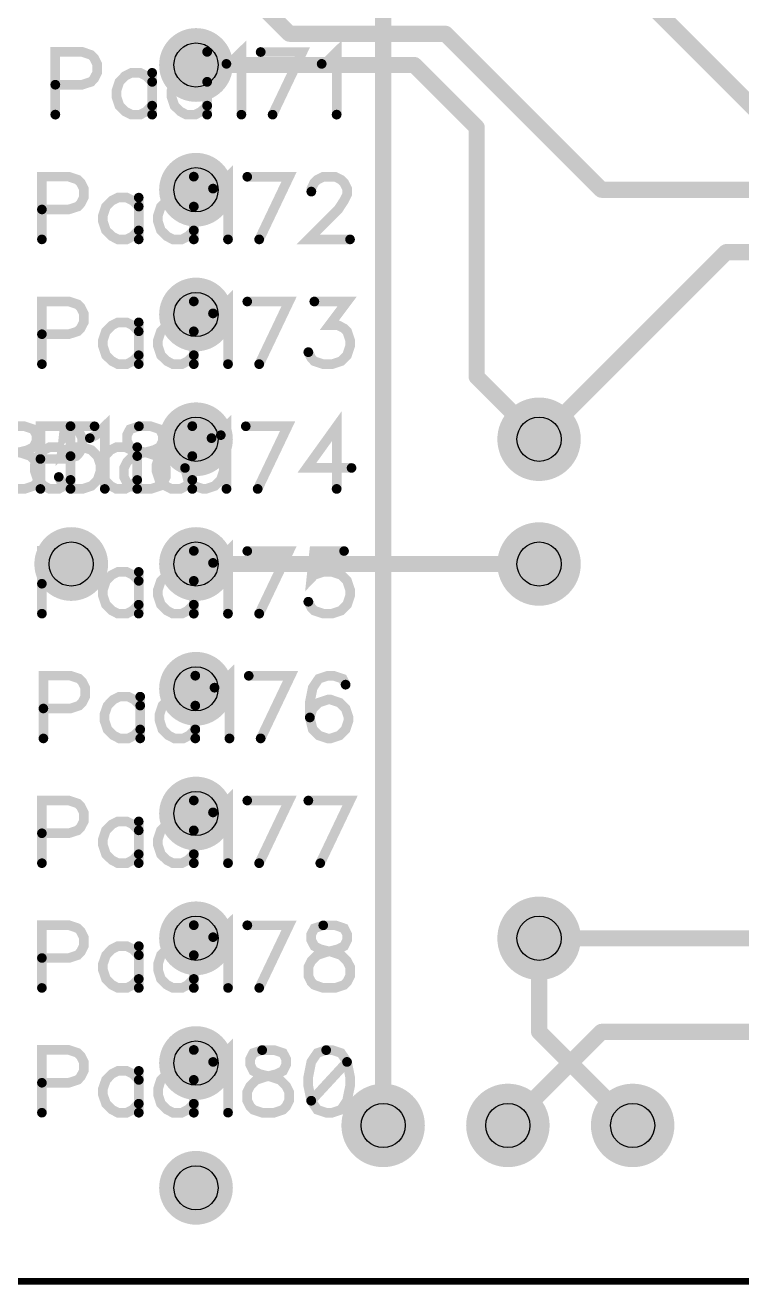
# Model space of a CAD drawing. Extents: x -0.03 to 2.52, y 0 to 2.59.
# Drawn here: x 0.863 to 1.438, y -0.003 to 1.007 of the extents above; entities that cross this region are included whole.
import ezdxf

# ---------------------------------------------------------------- set-up
doc = ezdxf.new("R2010")
doc.units = 0
for name, color, linetype in [('Board_Outline', 13, 'CONTINUOUS'), ('Bottom', 6, 'CONTINUOUS'), ('Bottom_Mask', 10, 'CONTINUOUS'), ('Drill_Bottom', 8, 'CONTINUOUS'), ('Drill_Top', 7, 'CONTINUOUS'), ('Top', 5, 'CONTINUOUS'), ('Top_Mask', 3, 'CONTINUOUS'), ('Top_Silk', 2, 'CONTINUOUS')]:
    doc.layers.add(name, color=color, linetype=linetype)

msp = doc.modelspace()

# ---------------------------------------------------------------- linework, layer by layer
at = {"layer": 'Board_Outline', "linetype": 'CONTINUOUS', "const_width": 0.0055}
msp.add_lwpolyline([(0, 2.55), (2.5, 2.55), (2.5, 0), (0, 0), (0, 2.55)], dxfattribs=at)
at = {"layer": 'Bottom', "linetype": 'CONTINUOUS', "const_width": 0.013}
for points in [[(1.15, 1.25), (1.15, 0.125)], [(1.35, 1.0375), (2.2625, 0.125)], [(1.425, 0.825), (1.275, 0.675)], [(1.475, 0.825), (1.425, 0.825)], [(1.275, 0.275), (1.275, 0.2)], [(1.275, 0.2), (1.35, 0.125)]]:
    msp.add_lwpolyline(points, dxfattribs=at)
at = {"layer": 'Bottom', "linetype": 'CONTINUOUS'}
for points, const_width in [([(1.0148, 0.975, 1), (0.9852, 0.975, 1), (1.0148, 0.975, 1)], 0.0295), ([(1.0148, 0.875, 1), (0.9852, 0.875, 1), (1.0148, 0.875, 1)], 0.0295), ([(1.4218, 0.825, 1), (1.4282, 0.825, 1), (1.4218, 0.825, 1)], 0.0065), ([(1.4218, 0.825, 1), (1.4282, 0.825, 1), (1.4218, 0.825, 1)], 0.0065), ([(1.0148, 0.775, 1), (0.9852, 0.775, 1), (1.0148, 0.775, 1)], 0.0295), ([(1.0148, 0.675, 1), (0.9852, 0.675, 1), (1.0148, 0.675, 1)], 0.0295), ([(1.2898, 0.675, 1), (1.2602, 0.675, 1), (1.2898, 0.675, 1)], 0.0295), ([(1.2718, 0.675, 1), (1.2782, 0.675, 1), (1.2718, 0.675, 1)], 0.0065), ([(0.9148, 0.575, 1), (0.8852, 0.575, 1), (0.9148, 0.575, 1)], 0.0295), ([(1.0148, 0.575, 1), (0.9852, 0.575, 1), (1.0148, 0.575, 1)], 0.0295), ([(1.2898, 0.575, 1), (1.2602, 0.575, 1), (1.2898, 0.575, 1)], 0.0295), ([(1.0148, 0.475, 1), (0.9852, 0.475, 1), (1.0148, 0.475, 1)], 0.0295), ([(1.0148, 0.375, 1), (0.9852, 0.375, 1), (1.0148, 0.375, 1)], 0.0295), ([(1.0148, 0.275, 1), (0.9852, 0.275, 1), (1.0148, 0.275, 1)], 0.0295), ([(1.2898, 0.275, 1), (1.2602, 0.275, 1), (1.2898, 0.275, 1)], 0.0295), ([(1.2718, 0.275, 1), (1.2782, 0.275, 1), (1.2718, 0.275, 1)], 0.0065), ([(1.0148, 0.175, 1), (0.9852, 0.175, 1), (1.0148, 0.175, 1)], 0.0295), ([(1.2718, 0.2, 1), (1.2782, 0.2, 1), (1.2718, 0.2, 1)], 0.0065), ([(1.2718, 0.2, 1), (1.2782, 0.2, 1), (1.2718, 0.2, 1)], 0.0065), ([(1.1648, 0.125, 1), (1.1352, 0.125, 1), (1.1648, 0.125, 1)], 0.0295), ([(1.2648, 0.125, 1), (1.2352, 0.125, 1), (1.2648, 0.125, 1)], 0.0295), ([(1.3648, 0.125, 1), (1.3352, 0.125, 1), (1.3648, 0.125, 1)], 0.0295), ([(1.1468, 0.125, 1), (1.1532, 0.125, 1), (1.1468, 0.125, 1)], 0.0065), ([(1.3468, 0.125, 1), (1.3532, 0.125, 1), (1.3468, 0.125, 1)], 0.0065), ([(1.0148, 0.075, 1), (0.9852, 0.075, 1), (1.0148, 0.075, 1)], 0.0295)]:
    msp.add_lwpolyline(points, format="xyb", dxfattribs=dict(at, const_width=const_width))
at = {"layer": 'Bottom_Mask', "linetype": 'CONTINUOUS'}
for points, const_width in [([(1.0148, 0.975, 1), (0.9852, 0.975, 1), (1.0148, 0.975, 1)], 0.0295), ([(0.9852, 0.975, 1), (1.0148, 0.975, 1), (0.9852, 0.975, 1)], 0.0295), ([(1.0148, 0.875, 1), (0.9852, 0.875, 1), (1.0148, 0.875, 1)], 0.0295), ([(0.9852, 0.875, 1), (1.0148, 0.875, 1), (0.9852, 0.875, 1)], 0.0295), ([(1.0148, 0.775, 1), (0.9852, 0.775, 1), (1.0148, 0.775, 1)], 0.0295), ([(0.9852, 0.775, 1), (1.0148, 0.775, 1), (0.9852, 0.775, 1)], 0.0295), ([(1.2917, 0.675, 1), (1.2583, 0.675, 1), (1.2917, 0.675, 1)], 0.0335), ([(1.2583, 0.675, 1), (1.2917, 0.675, 1), (1.2583, 0.675, 1)], 0.0335), ([(1.0148, 0.675, 1), (0.9852, 0.675, 1), (1.0148, 0.675, 1)], 0.0295), ([(0.9852, 0.675, 1), (1.0148, 0.675, 1), (0.9852, 0.675, 1)], 0.0295), ([(1.2917, 0.575, 1), (1.2583, 0.575, 1), (1.2917, 0.575, 1)], 0.0335), ([(1.2583, 0.575, 1), (1.2917, 0.575, 1), (1.2583, 0.575, 1)], 0.0335), ([(0.9148, 0.575, 1), (0.8852, 0.575, 1), (0.9148, 0.575, 1)], 0.0295), ([(0.8852, 0.575, 1), (0.9148, 0.575, 1), (0.8852, 0.575, 1)], 0.0295), ([(1.0148, 0.575, 1), (0.9852, 0.575, 1), (1.0148, 0.575, 1)], 0.0295), ([(0.9852, 0.575, 1), (1.0148, 0.575, 1), (0.9852, 0.575, 1)], 0.0295), ([(1.0148, 0.475, 1), (0.9852, 0.475, 1), (1.0148, 0.475, 1)], 0.0295), ([(0.9852, 0.475, 1), (1.0148, 0.475, 1), (0.9852, 0.475, 1)], 0.0295), ([(1.0148, 0.375, 1), (0.9852, 0.375, 1), (1.0148, 0.375, 1)], 0.0295), ([(0.9852, 0.375, 1), (1.0148, 0.375, 1), (0.9852, 0.375, 1)], 0.0295), ([(1.0148, 0.275, 1), (0.9852, 0.275, 1), (1.0148, 0.275, 1)], 0.0295), ([(0.9852, 0.275, 1), (1.0148, 0.275, 1), (0.9852, 0.275, 1)], 0.0295), ([(1.2917, 0.275, 1), (1.2583, 0.275, 1), (1.2917, 0.275, 1)], 0.0335), ([(1.2583, 0.275, 1), (1.2917, 0.275, 1), (1.2583, 0.275, 1)], 0.0335), ([(1.0148, 0.175, 1), (0.9852, 0.175, 1), (1.0148, 0.175, 1)], 0.0295), ([(0.9852, 0.175, 1), (1.0148, 0.175, 1), (0.9852, 0.175, 1)], 0.0295), ([(1.1667, 0.125, 1), (1.1333, 0.125, 1), (1.1667, 0.125, 1)], 0.0335), ([(1.1333, 0.125, 1), (1.1667, 0.125, 1), (1.1333, 0.125, 1)], 0.0335), ([(1.2667, 0.125, 1), (1.2333, 0.125, 1), (1.2667, 0.125, 1)], 0.0335), ([(1.2333, 0.125, 1), (1.2667, 0.125, 1), (1.2333, 0.125, 1)], 0.0335), ([(1.3667, 0.125, 1), (1.3333, 0.125, 1), (1.3667, 0.125, 1)], 0.0335), ([(1.3333, 0.125, 1), (1.3667, 0.125, 1), (1.3333, 0.125, 1)], 0.0335), ([(1.0148, 0.075, 1), (0.9852, 0.075, 1), (1.0148, 0.075, 1)], 0.0295), ([(0.9852, 0.075, 1), (1.0148, 0.075, 1), (0.9852, 0.075, 1)], 0.0295)]:
    msp.add_lwpolyline(points, format="xyb", dxfattribs=dict(at, const_width=const_width))
at = {"layer": 'Drill_Bottom'}
for centre in [(1, 0.975), (1, 0.875), (1, 0.775), (1, 0.675), (1.275, 0.675), (0.9, 0.575), (1, 0.575), (1.275, 0.575), (1, 0.475), (1, 0.375), (1, 0.275), (1.275, 0.275), (1, 0.175), (1.15, 0.125), (1.25, 0.125), (1.35, 0.125), (1, 0.075)]:
    msp.add_circle(centre, 0.0177, dxfattribs=at)
at = {"layer": 'Drill_Top'}
for centre in [(1, 0.975), (1, 0.875), (1, 0.775), (1, 0.675), (1.275, 0.675), (0.9, 0.575), (1, 0.575), (1.275, 0.575), (1, 0.475), (1, 0.375), (1, 0.275), (1.275, 0.275), (1, 0.175), (1.15, 0.125), (1.25, 0.125), (1.35, 0.125), (1, 0.075)]:
    msp.add_circle(centre, 0.0177, dxfattribs=at)
at = {"layer": 'Top', "linetype": 'CONTINUOUS', "const_width": 0.013}
for points in [[(1.075, 1), (1.05, 1.025)], [(1.2, 1), (1.075, 1)], [(1.325, 0.875), (1.2, 1)], [(1, 0.975), (1.175, 0.975)], [(1.175, 0.975), (1.225, 0.925)], [(1.225, 0.925), (1.225, 0.725)], [(1.45, 0.875), (1.325, 0.875)], [(1.225, 0.725), (1.275, 0.675)], [(1, 0.575), (1.275, 0.575)], [(2.075, 0.275), (1.275, 0.275)], [(1.325, 0.2), (1.25, 0.125)], [(2.125, 0.2), (1.325, 0.2)]]:
    msp.add_lwpolyline(points, dxfattribs=at)
at = {"layer": 'Top', "linetype": 'CONTINUOUS'}
for points, const_width in [([(1.0148, 0.975, 1), (0.9852, 0.975, 1), (1.0148, 0.975, 1)], 0.0295), ([(1.0718, 1, 1), (1.0782, 1, 1), (1.0718, 1, 1)], 0.0065), ([(1.0718, 1, 1), (1.0782, 1, 1), (1.0718, 1, 1)], 0.0065), ([(1.1968, 1, 1), (1.2032, 1, 1), (1.1968, 1, 1)], 0.0065), ([(1.1968, 1, 1), (1.2032, 1, 1), (1.1968, 1, 1)], 0.0065), ([(0.9968, 0.975, 1), (1.0032, 0.975, 1), (0.9968, 0.975, 1)], 0.0065), ([(1.1718, 0.975, 1), (1.1782, 0.975, 1), (1.1718, 0.975, 1)], 0.0065), ([(1.1718, 0.975, 1), (1.1782, 0.975, 1), (1.1718, 0.975, 1)], 0.0065), ([(1.2218, 0.925, 1), (1.2282, 0.925, 1), (1.2218, 0.925, 1)], 0.0065), ([(1.2218, 0.925, 1), (1.2282, 0.925, 1), (1.2218, 0.925, 1)], 0.0065), ([(1.0148, 0.875, 1), (0.9852, 0.875, 1), (1.0148, 0.875, 1)], 0.0295), ([(1.3218, 0.875, 1), (1.3282, 0.875, 1), (1.3218, 0.875, 1)], 0.0065), ([(1.3218, 0.875, 1), (1.3282, 0.875, 1), (1.3218, 0.875, 1)], 0.0065), ([(1.0148, 0.775, 1), (0.9852, 0.775, 1), (1.0148, 0.775, 1)], 0.0295), ([(1.2218, 0.725, 1), (1.2282, 0.725, 1), (1.2218, 0.725, 1)], 0.0065), ([(1.2218, 0.725, 1), (1.2282, 0.725, 1), (1.2218, 0.725, 1)], 0.0065), ([(1.0148, 0.675, 1), (0.9852, 0.675, 1), (1.0148, 0.675, 1)], 0.0295), ([(1.2898, 0.675, 1), (1.2602, 0.675, 1), (1.2898, 0.675, 1)], 0.0295), ([(1.2718, 0.675, 1), (1.2782, 0.675, 1), (1.2718, 0.675, 1)], 0.0065), ([(0.9148, 0.575, 1), (0.8852, 0.575, 1), (0.9148, 0.575, 1)], 0.0295), ([(1.0148, 0.575, 1), (0.9852, 0.575, 1), (1.0148, 0.575, 1)], 0.0295), ([(1.2898, 0.575, 1), (1.2602, 0.575, 1), (1.2898, 0.575, 1)], 0.0295), ([(0.9968, 0.575, 1), (1.0032, 0.575, 1), (0.9968, 0.575, 1)], 0.0065), ([(1.2718, 0.575, 1), (1.2782, 0.575, 1), (1.2718, 0.575, 1)], 0.0065), ([(1.0148, 0.475, 1), (0.9852, 0.475, 1), (1.0148, 0.475, 1)], 0.0295), ([(1.0148, 0.375, 1), (0.9852, 0.375, 1), (1.0148, 0.375, 1)], 0.0295), ([(1.0148, 0.275, 1), (0.9852, 0.275, 1), (1.0148, 0.275, 1)], 0.0295), ([(1.2898, 0.275, 1), (1.2602, 0.275, 1), (1.2898, 0.275, 1)], 0.0295), ([(1.2718, 0.275, 1), (1.2782, 0.275, 1), (1.2718, 0.275, 1)], 0.0065), ([(1.0148, 0.175, 1), (0.9852, 0.175, 1), (1.0148, 0.175, 1)], 0.0295), ([(1.3218, 0.2, 1), (1.3282, 0.2, 1), (1.3218, 0.2, 1)], 0.0065), ([(1.3218, 0.2, 1), (1.3282, 0.2, 1), (1.3218, 0.2, 1)], 0.0065), ([(1.1648, 0.125, 1), (1.1352, 0.125, 1), (1.1648, 0.125, 1)], 0.0295), ([(1.2648, 0.125, 1), (1.2352, 0.125, 1), (1.2648, 0.125, 1)], 0.0295), ([(1.3648, 0.125, 1), (1.3352, 0.125, 1), (1.3648, 0.125, 1)], 0.0295), ([(1.2468, 0.125, 1), (1.2532, 0.125, 1), (1.2468, 0.125, 1)], 0.0065), ([(1.0148, 0.075, 1), (0.9852, 0.075, 1), (1.0148, 0.075, 1)], 0.0295)]:
    msp.add_lwpolyline(points, format="xyb", dxfattribs=dict(at, const_width=const_width))
at = {"layer": 'Top_Mask', "linetype": 'CONTINUOUS'}
for points, const_width in [([(1.0148, 0.975, 1), (0.9852, 0.975, 1), (1.0148, 0.975, 1)], 0.0295), ([(0.9852, 0.975, 1), (1.0148, 0.975, 1), (0.9852, 0.975, 1)], 0.0295), ([(1.0148, 0.875, 1), (0.9852, 0.875, 1), (1.0148, 0.875, 1)], 0.0295), ([(0.9852, 0.875, 1), (1.0148, 0.875, 1), (0.9852, 0.875, 1)], 0.0295), ([(1.0148, 0.775, 1), (0.9852, 0.775, 1), (1.0148, 0.775, 1)], 0.0295), ([(0.9852, 0.775, 1), (1.0148, 0.775, 1), (0.9852, 0.775, 1)], 0.0295), ([(1.2917, 0.675, 1), (1.2583, 0.675, 1), (1.2917, 0.675, 1)], 0.0335), ([(1.2583, 0.675, 1), (1.2917, 0.675, 1), (1.2583, 0.675, 1)], 0.0335), ([(1.0148, 0.675, 1), (0.9852, 0.675, 1), (1.0148, 0.675, 1)], 0.0295), ([(0.9852, 0.675, 1), (1.0148, 0.675, 1), (0.9852, 0.675, 1)], 0.0295), ([(1.2917, 0.575, 1), (1.2583, 0.575, 1), (1.2917, 0.575, 1)], 0.0335), ([(1.2583, 0.575, 1), (1.2917, 0.575, 1), (1.2583, 0.575, 1)], 0.0335), ([(0.9148, 0.575, 1), (0.8852, 0.575, 1), (0.9148, 0.575, 1)], 0.0295), ([(0.8852, 0.575, 1), (0.9148, 0.575, 1), (0.8852, 0.575, 1)], 0.0295), ([(1.0148, 0.575, 1), (0.9852, 0.575, 1), (1.0148, 0.575, 1)], 0.0295), ([(0.9852, 0.575, 1), (1.0148, 0.575, 1), (0.9852, 0.575, 1)], 0.0295), ([(1.0148, 0.475, 1), (0.9852, 0.475, 1), (1.0148, 0.475, 1)], 0.0295), ([(0.9852, 0.475, 1), (1.0148, 0.475, 1), (0.9852, 0.475, 1)], 0.0295), ([(1.0148, 0.375, 1), (0.9852, 0.375, 1), (1.0148, 0.375, 1)], 0.0295), ([(0.9852, 0.375, 1), (1.0148, 0.375, 1), (0.9852, 0.375, 1)], 0.0295), ([(1.0148, 0.275, 1), (0.9852, 0.275, 1), (1.0148, 0.275, 1)], 0.0295), ([(0.9852, 0.275, 1), (1.0148, 0.275, 1), (0.9852, 0.275, 1)], 0.0295), ([(1.2917, 0.275, 1), (1.2583, 0.275, 1), (1.2917, 0.275, 1)], 0.0335), ([(1.2583, 0.275, 1), (1.2917, 0.275, 1), (1.2583, 0.275, 1)], 0.0335), ([(1.0148, 0.175, 1), (0.9852, 0.175, 1), (1.0148, 0.175, 1)], 0.0295), ([(0.9852, 0.175, 1), (1.0148, 0.175, 1), (0.9852, 0.175, 1)], 0.0295), ([(1.1667, 0.125, 1), (1.1333, 0.125, 1), (1.1667, 0.125, 1)], 0.0335), ([(1.1333, 0.125, 1), (1.1667, 0.125, 1), (1.1333, 0.125, 1)], 0.0335), ([(1.2667, 0.125, 1), (1.2333, 0.125, 1), (1.2667, 0.125, 1)], 0.0335), ([(1.2333, 0.125, 1), (1.2667, 0.125, 1), (1.2333, 0.125, 1)], 0.0335), ([(1.3667, 0.125, 1), (1.3333, 0.125, 1), (1.3667, 0.125, 1)], 0.0335), ([(1.3333, 0.125, 1), (1.3667, 0.125, 1), (1.3333, 0.125, 1)], 0.0335), ([(1.0148, 0.075, 1), (0.9852, 0.075, 1), (1.0148, 0.075, 1)], 0.0295), ([(0.9852, 0.075, 1), (1.0148, 0.075, 1), (0.9852, 0.075, 1)], 0.0295)]:
    msp.add_lwpolyline(points, format="xyb", dxfattribs=dict(at, const_width=const_width))
at = {"layer": 'Top_Silk', "linetype": 'CONTINUOUS', "const_width": 0.0077}
for points in [[(1.0244, 0.9759), (1.0292, 0.9783), (1.0364, 0.9854), (1.0364, 0.9352)], [(1.1008, 0.9759), (1.1056, 0.9783), (1.1128, 0.9854), (1.1128, 0.9352)], [(0.8872, 0.9592), (0.9088, 0.9592), (0.9159, 0.9615), (0.9183, 0.964), (0.9207, 0.9687), (0.9207, 0.9759), (0.9183, 0.9807), (0.9159, 0.9831), (0.9088, 0.9855), (0.8872, 0.9855), (0.8872, 0.9352)], [(1.009, 0.9855), (1.009, 0.9352)], [(1.0614, 0.9352), (1.0853, 0.9854), (1.0518, 0.9854)], [(0.9648, 0.9615), (0.9601, 0.9663), (0.9553, 0.9687), (0.9482, 0.9687), (0.9433, 0.9663), (0.9386, 0.9615), (0.9362, 0.9544), (0.9362, 0.9496), (0.9386, 0.9424), (0.9433, 0.9377), (0.9482, 0.9352), (0.9553, 0.9352), (0.9601, 0.9377), (0.9648, 0.9424)], [(0.9648, 0.9687), (0.9648, 0.9352)], [(1.009, 0.9615), (1.0042, 0.9663), (0.9994, 0.9687), (0.9922, 0.9687), (0.9875, 0.9663), (0.9827, 0.9615), (0.9803, 0.9544), (0.9803, 0.9496), (0.9827, 0.9424), (0.9875, 0.9377), (0.9922, 0.9352), (0.9994, 0.9352), (1.0042, 0.9377), (1.009, 0.9424)], [(0.8765, 0.8592), (0.898, 0.8592), (0.9052, 0.8615), (0.9076, 0.864), (0.91, 0.8687), (0.91, 0.8759), (0.9076, 0.8807), (0.9052, 0.8831), (0.898, 0.8855), (0.8765, 0.8855), (0.8765, 0.8352)], [(0.9982, 0.8855), (0.9982, 0.8352)], [(1.0137, 0.8759), (1.0185, 0.8783), (1.0257, 0.8854), (1.0257, 0.8352)], [(1.0507, 0.8352), (1.0746, 0.8854), (1.0411, 0.8854)], [(1.0925, 0.8735), (1.0925, 0.8759), (1.0948, 0.8807), (1.0972, 0.883), (1.102, 0.8854), (1.1116, 0.8854), (1.1163, 0.883), (1.1187, 0.8807), (1.1211, 0.8759), (1.1211, 0.8711), (1.1187, 0.8663), (1.114, 0.8592), (1.09, 0.8352), (1.1235, 0.8352)], [(0.9541, 0.8615), (0.9493, 0.8663), (0.9445, 0.8687), (0.9374, 0.8687), (0.9326, 0.8663), (0.9278, 0.8615), (0.9254, 0.8544), (0.9254, 0.8496), (0.9278, 0.8424), (0.9326, 0.8377), (0.9374, 0.8352), (0.9445, 0.8352), (0.9493, 0.8377), (0.9541, 0.8424)], [(0.9541, 0.8687), (0.9541, 0.8352)], [(0.9982, 0.8615), (0.9935, 0.8663), (0.9887, 0.8687), (0.9815, 0.8687), (0.9767, 0.8663), (0.9719, 0.8615), (0.9695, 0.8544), (0.9695, 0.8496), (0.9719, 0.8424), (0.9767, 0.8377), (0.9815, 0.8352), (0.9887, 0.8352), (0.9935, 0.8377), (0.9982, 0.8424)], [(0.8765, 0.7592), (0.898, 0.7592), (0.9052, 0.7615), (0.9076, 0.764), (0.91, 0.7687), (0.91, 0.7759), (0.9076, 0.7807), (0.9052, 0.7831), (0.898, 0.7855), (0.8765, 0.7855), (0.8765, 0.7352)], [(0.9982, 0.7855), (0.9982, 0.7352)], [(1.0137, 0.7759), (1.0185, 0.7783), (1.0257, 0.7854), (1.0257, 0.7352)], [(1.0507, 0.7352), (1.0746, 0.7854), (1.0411, 0.7854)], [(1.0948, 0.7854), (1.1211, 0.7854), (1.1068, 0.7663), (1.114, 0.7663), (1.1187, 0.7639), (1.1211, 0.7615), (1.1235, 0.7544), (1.1235, 0.7496), (1.1211, 0.7424), (1.1163, 0.7376), (1.1091, 0.7352), (1.102, 0.7352), (1.0948, 0.7376), (1.0925, 0.74), (1.09, 0.7448)], [(0.9541, 0.7615), (0.9493, 0.7663), (0.9445, 0.7687), (0.9374, 0.7687), (0.9326, 0.7663), (0.9278, 0.7615), (0.9254, 0.7544), (0.9254, 0.7496), (0.9278, 0.7424), (0.9326, 0.7377), (0.9374, 0.7352), (0.9445, 0.7352), (0.9493, 0.7377), (0.9541, 0.7424)], [(0.9541, 0.7687), (0.9541, 0.7352)], [(0.9982, 0.7615), (0.9935, 0.7663), (0.9887, 0.7687), (0.9815, 0.7687), (0.9767, 0.7663), (0.9719, 0.7615), (0.9695, 0.7544), (0.9695, 0.7496), (0.9719, 0.7424), (0.9767, 0.7377), (0.9815, 0.7352), (0.9887, 0.7352), (0.9935, 0.7377), (0.9982, 0.7424)], [(1.1128, 0.6352), (1.1128, 0.6854), (1.0888, 0.652), (1.1247, 0.652)], [(0.8554, 0.6639), (0.865, 0.6663), (0.8698, 0.6687), (0.8722, 0.6735), (0.8722, 0.6783), (0.8698, 0.683), (0.8626, 0.6854), (0.8531, 0.6854)], [(0.8753, 0.6592), (0.8968, 0.6592), (0.904, 0.6615), (0.9064, 0.664), (0.9088, 0.6687), (0.9088, 0.6759), (0.9064, 0.6807), (0.904, 0.6831), (0.8968, 0.6855), (0.8753, 0.6855), (0.8753, 0.6352)], [(0.9187, 0.6854), (0.8948, 0.6854), (0.8924, 0.6639), (0.8948, 0.6663), (0.902, 0.6687), (0.9091, 0.6687), (0.9163, 0.6663), (0.9211, 0.6615), (0.9235, 0.6544), (0.9235, 0.6496), (0.9211, 0.6424), (0.9163, 0.6376), (0.9091, 0.6352), (0.902, 0.6352), (0.8948, 0.6376), (0.8924, 0.64), (0.89, 0.6448)], [(0.8995, 0.6855), (0.8995, 0.6352)], [(0.9149, 0.6759), (0.9197, 0.6783), (0.9269, 0.6854), (0.9269, 0.6352)], [(0.9543, 0.6854), (0.9471, 0.683), (0.9447, 0.6783), (0.9447, 0.6735), (0.9471, 0.6687), (0.9519, 0.6663), (0.9615, 0.6639), (0.9686, 0.6615), (0.9734, 0.6567), (0.9758, 0.652), (0.9758, 0.6448), (0.9734, 0.64), (0.971, 0.6376), (0.9638, 0.6352), (0.9543, 0.6352), (0.9471, 0.6376), (0.9447, 0.64), (0.9423, 0.6448), (0.9423, 0.652), (0.9447, 0.6567), (0.9495, 0.6615), (0.9567, 0.6639), (0.9662, 0.6663), (0.971, 0.6687), (0.9734, 0.6735), (0.9734, 0.6783), (0.971, 0.683), (0.9638, 0.6854), (0.9543, 0.6854)], [(1.0199, 0.6783), (1.0175, 0.683), (1.0103, 0.6854), (1.0056, 0.6854), (0.9984, 0.683), (0.9936, 0.6759), (0.9912, 0.6639), (0.9912, 0.652), (0.9936, 0.6424), (0.9984, 0.6376), (1.0056, 0.6352), (1.008, 0.6352), (1.0151, 0.6376), (1.0199, 0.6424), (1.0223, 0.6496), (1.0223, 0.652), (1.0199, 0.6592), (1.0151, 0.6639), (1.008, 0.6663), (1.0056, 0.6663), (0.9984, 0.6639), (0.9936, 0.6592), (0.9912, 0.652)], [(0.997, 0.6855), (0.997, 0.6352)], [(1.0125, 0.6759), (1.0173, 0.6783), (1.0245, 0.6854), (1.0245, 0.6352)], [(1.0495, 0.6352), (1.0734, 0.6854), (1.0399, 0.6854)], [(0.8507, 0.6663), (0.8602, 0.6639), (0.8674, 0.6615), (0.8722, 0.6567), (0.8746, 0.652), (0.8746, 0.6448), (0.8722, 0.64), (0.8698, 0.6376), (0.8626, 0.6352), (0.8531, 0.6352)], [(0.8995, 0.6615), (0.8947, 0.6663), (0.8899, 0.6687), (0.8827, 0.6687), (0.878, 0.6663), (0.8732, 0.6615), (0.8708, 0.6544), (0.8708, 0.6496), (0.8732, 0.6424), (0.878, 0.6377), (0.8827, 0.6352), (0.8899, 0.6352), (0.8947, 0.6377), (0.8995, 0.6424)], [(0.9529, 0.6615), (0.9482, 0.6663), (0.9433, 0.6687), (0.9362, 0.6687), (0.9314, 0.6663), (0.9267, 0.6615), (0.9242, 0.6544), (0.9242, 0.6496), (0.9267, 0.6424), (0.9314, 0.6377), (0.9362, 0.6352), (0.9433, 0.6352), (0.9482, 0.6377), (0.9529, 0.6424)], [(0.9529, 0.6687), (0.9529, 0.6352)], [(0.997, 0.6615), (0.9923, 0.6663), (0.9875, 0.6687), (0.9803, 0.6687), (0.9755, 0.6663), (0.9707, 0.6615), (0.9683, 0.6544), (0.9683, 0.6496), (0.9707, 0.6424), (0.9755, 0.6377), (0.9803, 0.6352), (0.9875, 0.6352), (0.9923, 0.6377), (0.997, 0.6424)], [(0.8765, 0.5592), (0.898, 0.5592), (0.9052, 0.5615), (0.9076, 0.564), (0.91, 0.5687), (0.91, 0.5759), (0.9076, 0.5807), (0.9052, 0.5831), (0.898, 0.5855), (0.8765, 0.5855), (0.8765, 0.5352)], [(0.9982, 0.5855), (0.9982, 0.5352)], [(1.0137, 0.5759), (1.0185, 0.5783), (1.0257, 0.5854), (1.0257, 0.5352)], [(1.0507, 0.5352), (1.0746, 0.5854), (1.0411, 0.5854)], [(1.1187, 0.5854), (1.0948, 0.5854), (1.0925, 0.5639), (1.0948, 0.5663), (1.102, 0.5687), (1.1091, 0.5687), (1.1163, 0.5663), (1.1211, 0.5615), (1.1235, 0.5544), (1.1235, 0.5496), (1.1211, 0.5424), (1.1163, 0.5376), (1.1091, 0.5352), (1.102, 0.5352), (1.0948, 0.5376), (1.0925, 0.54), (1.09, 0.5448)], [(0.9541, 0.5615), (0.9493, 0.5663), (0.9445, 0.5687), (0.9374, 0.5687), (0.9326, 0.5663), (0.9278, 0.5615), (0.9254, 0.5544), (0.9254, 0.5496), (0.9278, 0.5424), (0.9326, 0.5377), (0.9374, 0.5352), (0.9445, 0.5352), (0.9493, 0.5377), (0.9541, 0.5424)], [(0.9541, 0.5687), (0.9541, 0.5352)], [(0.9982, 0.5615), (0.9935, 0.5663), (0.9887, 0.5687), (0.9815, 0.5687), (0.9767, 0.5663), (0.9719, 0.5615), (0.9695, 0.5544), (0.9695, 0.5496), (0.9719, 0.5424), (0.9767, 0.5377), (0.9815, 0.5352), (0.9887, 0.5352), (0.9935, 0.5377), (0.9982, 0.5424)], [(0.8777, 0.4592), (0.8993, 0.4592), (0.9064, 0.4615), (0.9088, 0.464), (0.9112, 0.4687), (0.9112, 0.4759), (0.9088, 0.4807), (0.9064, 0.4831), (0.8993, 0.4855), (0.8777, 0.4855), (0.8777, 0.4352)], [(0.9994, 0.4855), (0.9994, 0.4352)], [(1.0149, 0.4759), (1.0197, 0.4783), (1.0269, 0.4854), (1.0269, 0.4352)], [(1.0519, 0.4352), (1.0758, 0.4854), (1.0423, 0.4854)], [(1.1199, 0.4783), (1.1176, 0.483), (1.1104, 0.4854), (1.1056, 0.4854), (1.0984, 0.483), (1.0936, 0.4759), (1.0912, 0.4639), (1.0912, 0.452), (1.0936, 0.4424), (1.0984, 0.4376), (1.1056, 0.4352), (1.108, 0.4352), (1.1151, 0.4376), (1.1199, 0.4424), (1.1223, 0.4496), (1.1223, 0.452), (1.1199, 0.4592), (1.1151, 0.4639), (1.108, 0.4663), (1.1056, 0.4663), (1.0984, 0.4639), (1.0936, 0.4592), (1.0912, 0.452)], [(0.9553, 0.4615), (0.9506, 0.4663), (0.9458, 0.4687), (0.9386, 0.4687), (0.9338, 0.4663), (0.9291, 0.4615), (0.9266, 0.4544), (0.9266, 0.4496), (0.9291, 0.4424), (0.9338, 0.4377), (0.9386, 0.4352), (0.9458, 0.4352), (0.9506, 0.4377), (0.9553, 0.4424)], [(0.9553, 0.4687), (0.9553, 0.4352)], [(0.9994, 0.4615), (0.9947, 0.4663), (0.9899, 0.4687), (0.9827, 0.4687), (0.9779, 0.4663), (0.9731, 0.4615), (0.9708, 0.4544), (0.9708, 0.4496), (0.9731, 0.4424), (0.9779, 0.4377), (0.9827, 0.4352), (0.9899, 0.4352), (0.9947, 0.4377), (0.9994, 0.4424)], [(1.0137, 0.3759), (1.0185, 0.3783), (1.0257, 0.3854), (1.0257, 0.3352)], [(0.8765, 0.3592), (0.898, 0.3592), (0.9052, 0.3615), (0.9076, 0.364), (0.91, 0.3687), (0.91, 0.3759), (0.9076, 0.3807), (0.9052, 0.3831), (0.898, 0.3855), (0.8765, 0.3855), (0.8765, 0.3352)], [(0.9982, 0.3855), (0.9982, 0.3352)], [(1.0507, 0.3352), (1.0746, 0.3854), (1.0411, 0.3854)], [(1.0996, 0.3352), (1.1235, 0.3854), (1.09, 0.3854)], [(0.9541, 0.3615), (0.9493, 0.3663), (0.9445, 0.3687), (0.9374, 0.3687), (0.9326, 0.3663), (0.9278, 0.3615), (0.9254, 0.3544), (0.9254, 0.3496), (0.9278, 0.3424), (0.9326, 0.3377), (0.9374, 0.3352), (0.9445, 0.3352), (0.9493, 0.3377), (0.9541, 0.3424)], [(0.9541, 0.3687), (0.9541, 0.3352)], [(0.9982, 0.3615), (0.9935, 0.3663), (0.9887, 0.3687), (0.9815, 0.3687), (0.9767, 0.3663), (0.9719, 0.3615), (0.9695, 0.3544), (0.9695, 0.3496), (0.9719, 0.3424), (0.9767, 0.3377), (0.9815, 0.3352), (0.9887, 0.3352), (0.9935, 0.3377), (0.9982, 0.3424)], [(1.0137, 0.2759), (1.0185, 0.2783), (1.0257, 0.2854), (1.0257, 0.2352)], [(0.8765, 0.2592), (0.8981, 0.2592), (0.9052, 0.2615), (0.9076, 0.264), (0.91, 0.2687), (0.91, 0.2759), (0.9076, 0.2807), (0.9052, 0.2831), (0.8981, 0.2855), (0.8765, 0.2855), (0.8765, 0.2352)], [(0.9982, 0.2855), (0.9982, 0.2352)], [(1.0507, 0.2352), (1.0746, 0.2854), (1.0411, 0.2854)], [(1.102, 0.2854), (1.0949, 0.283), (1.0924, 0.2783), (1.0924, 0.2735), (1.0949, 0.2687), (1.0996, 0.2663), (1.1092, 0.2639), (1.1164, 0.2615), (1.1211, 0.2567), (1.1235, 0.252), (1.1235, 0.2448), (1.1211, 0.24), (1.1187, 0.2376), (1.1116, 0.2352), (1.102, 0.2352), (1.0949, 0.2376), (1.0924, 0.24), (1.0901, 0.2448), (1.0901, 0.252), (1.0924, 0.2567), (1.0972, 0.2615), (1.1044, 0.2639), (1.1139, 0.2663), (1.1187, 0.2687), (1.1211, 0.2735), (1.1211, 0.2783), (1.1187, 0.283), (1.1116, 0.2854), (1.102, 0.2854)], [(0.9541, 0.2615), (0.9494, 0.2663), (0.9446, 0.2687), (0.9374, 0.2687), (0.9326, 0.2663), (0.9279, 0.2615), (0.9254, 0.2544), (0.9254, 0.2496), (0.9279, 0.2424), (0.9326, 0.2377), (0.9374, 0.2352), (0.9446, 0.2352), (0.9494, 0.2377), (0.9541, 0.2424)], [(0.9541, 0.2687), (0.9541, 0.2352)], [(0.9982, 0.2615), (0.9935, 0.2663), (0.9887, 0.2687), (0.9815, 0.2687), (0.9767, 0.2663), (0.9719, 0.2615), (0.9696, 0.2544), (0.9696, 0.2496), (0.9719, 0.2424), (0.9767, 0.2377), (0.9815, 0.2352), (0.9887, 0.2352), (0.9935, 0.2377), (0.9982, 0.2424)], [(1.0137, 0.1759), (1.0185, 0.1783), (1.0257, 0.1854), (1.0257, 0.1352)], [(0.8765, 0.1592), (0.8981, 0.1592), (0.9052, 0.1615), (0.9076, 0.164), (0.91, 0.1687), (0.91, 0.1759), (0.9076, 0.1807), (0.9052, 0.1831), (0.8981, 0.1855), (0.8765, 0.1855), (0.8765, 0.1352)], [(0.9982, 0.1855), (0.9982, 0.1352)], [(1.0531, 0.1854), (1.0459, 0.183), (1.0435, 0.1783), (1.0435, 0.1735), (1.0459, 0.1687), (1.0507, 0.1663), (1.0602, 0.1639), (1.0674, 0.1615), (1.0722, 0.1567), (1.0746, 0.152), (1.0746, 0.1448), (1.0722, 0.14), (1.0698, 0.1376), (1.0626, 0.1352), (1.0531, 0.1352), (1.0459, 0.1376), (1.0435, 0.14), (1.0411, 0.1448), (1.0411, 0.152), (1.0435, 0.1567), (1.0483, 0.1615), (1.0554, 0.1639), (1.065, 0.1663), (1.0698, 0.1687), (1.0722, 0.1735), (1.0722, 0.1783), (1.0698, 0.183), (1.0626, 0.1854), (1.0531, 0.1854)], [(1.1044, 0.1854), (1.0972, 0.183), (1.0924, 0.1759), (1.09, 0.1639), (1.09, 0.1567), (1.0924, 0.1448), (1.0972, 0.1376), (1.1044, 0.1352), (1.1091, 0.1352), (1.1163, 0.1376), (1.1211, 0.1448), (1.1235, 0.1567), (1.1235, 0.1639), (1.1211, 0.1759), (1.1163, 0.183), (1.1091, 0.1854), (1.1044, 0.1854)], [(0.9541, 0.1615), (0.9494, 0.1663), (0.9446, 0.1687), (0.9374, 0.1687), (0.9326, 0.1663), (0.9279, 0.1615), (0.9254, 0.1544), (0.9254, 0.1496), (0.9279, 0.1424), (0.9326, 0.1377), (0.9374, 0.1352), (0.9446, 0.1352), (0.9494, 0.1377), (0.9541, 0.1424)], [(0.9541, 0.1687), (0.9541, 0.1352)], [(0.9982, 0.1615), (0.9935, 0.1663), (0.9887, 0.1687), (0.9815, 0.1687), (0.9767, 0.1663), (0.9719, 0.1615), (0.9696, 0.1544), (0.9696, 0.1496), (0.9719, 0.1424), (0.9767, 0.1377), (0.9815, 0.1352), (0.9887, 0.1352), (0.9935, 0.1377), (0.9982, 0.1424)], [(1.1211, 0.1759), (1.0924, 0.1448)]]:
    msp.add_lwpolyline(points, dxfattribs=at)
at = {"layer": 'Top_Silk', "linetype": 'CONTINUOUS', "const_width": 0.0039}
for points in [[(1.007, 0.9855, 1), (1.0109, 0.9855, 1), (1.007, 0.9855, 1)], [(1.0225, 0.9759, 1), (1.0263, 0.9759, 1), (1.0225, 0.9759, 1)], [(1.0499, 0.9854, 1), (1.0538, 0.9854, 1), (1.0499, 0.9854, 1)], [(1.0988, 0.9759, 1), (1.1027, 0.9759, 1), (1.0988, 0.9759, 1)], [(0.9629, 0.9687, 1), (0.9668, 0.9687, 1), (0.9629, 0.9687, 1)], [(0.8853, 0.9592, 1), (0.8892, 0.9592, 1), (0.8853, 0.9592, 1)], [(0.9629, 0.9615, 1), (0.9668, 0.9615, 1), (0.9629, 0.9615, 1)], [(1.007, 0.9615, 1), (1.0109, 0.9615, 1), (1.007, 0.9615, 1)], [(0.8853, 0.9352, 1), (0.8892, 0.9352, 1), (0.8853, 0.9352, 1)], [(0.9629, 0.9424, 1), (0.9668, 0.9424, 1), (0.9629, 0.9424, 1)], [(0.9629, 0.9352, 1), (0.9668, 0.9352, 1), (0.9629, 0.9352, 1)], [(1.007, 0.9424, 1), (1.0109, 0.9424, 1), (1.007, 0.9424, 1)], [(1.007, 0.9352, 1), (1.0109, 0.9352, 1), (1.007, 0.9352, 1)], [(1.0345, 0.9352, 1), (1.0383, 0.9352, 1), (1.0345, 0.9352, 1)], [(1.0595, 0.9352, 1), (1.0633, 0.9352, 1), (1.0595, 0.9352, 1)], [(1.1108, 0.9352, 1), (1.1147, 0.9352, 1), (1.1108, 0.9352, 1)], [(0.9963, 0.8855, 1), (1.0002, 0.8855, 1), (0.9963, 0.8855, 1)], [(1.0392, 0.8854, 1), (1.043, 0.8854, 1), (1.0392, 0.8854, 1)], [(1.0117, 0.8759, 1), (1.0156, 0.8759, 1), (1.0117, 0.8759, 1)], [(0.9522, 0.8687, 1), (0.956, 0.8687, 1), (0.9522, 0.8687, 1)], [(1.0905, 0.8735, 1), (1.0944, 0.8735, 1), (1.0905, 0.8735, 1)], [(0.8746, 0.8592, 1), (0.8784, 0.8592, 1), (0.8746, 0.8592, 1)], [(0.9522, 0.8615, 1), (0.956, 0.8615, 1), (0.9522, 0.8615, 1)], [(0.9963, 0.8615, 1), (1.0002, 0.8615, 1), (0.9963, 0.8615, 1)], [(0.8746, 0.8352, 1), (0.8784, 0.8352, 1), (0.8746, 0.8352, 1)], [(0.9522, 0.8424, 1), (0.956, 0.8424, 1), (0.9522, 0.8424, 1)], [(0.9522, 0.8352, 1), (0.956, 0.8352, 1), (0.9522, 0.8352, 1)], [(0.9963, 0.8424, 1), (1.0002, 0.8424, 1), (0.9963, 0.8424, 1)], [(0.9963, 0.8352, 1), (1.0002, 0.8352, 1), (0.9963, 0.8352, 1)], [(1.0237, 0.8352, 1), (1.0276, 0.8352, 1), (1.0237, 0.8352, 1)], [(1.0487, 0.8352, 1), (1.0526, 0.8352, 1), (1.0487, 0.8352, 1)], [(1.1216, 0.8352, 1), (1.1254, 0.8352, 1), (1.1216, 0.8352, 1)], [(0.9963, 0.7855, 1), (1.0002, 0.7855, 1), (0.9963, 0.7855, 1)], [(1.0392, 0.7854, 1), (1.043, 0.7854, 1), (1.0392, 0.7854, 1)], [(1.0929, 0.7854, 1), (1.0968, 0.7854, 1), (1.0929, 0.7854, 1)], [(1.0117, 0.7759, 1), (1.0156, 0.7759, 1), (1.0117, 0.7759, 1)], [(0.9522, 0.7687, 1), (0.956, 0.7687, 1), (0.9522, 0.7687, 1)], [(0.8746, 0.7592, 1), (0.8784, 0.7592, 1), (0.8746, 0.7592, 1)], [(0.9522, 0.7615, 1), (0.956, 0.7615, 1), (0.9522, 0.7615, 1)], [(0.9963, 0.7615, 1), (1.0002, 0.7615, 1), (0.9963, 0.7615, 1)], [(1.0881, 0.7448, 1), (1.092, 0.7448, 1), (1.0881, 0.7448, 1)], [(0.8746, 0.7352, 1), (0.8784, 0.7352, 1), (0.8746, 0.7352, 1)], [(0.9522, 0.7424, 1), (0.956, 0.7424, 1), (0.9522, 0.7424, 1)], [(0.9522, 0.7352, 1), (0.956, 0.7352, 1), (0.9522, 0.7352, 1)], [(0.9963, 0.7424, 1), (1.0002, 0.7424, 1), (0.9963, 0.7424, 1)], [(0.9963, 0.7352, 1), (1.0002, 0.7352, 1), (0.9963, 0.7352, 1)], [(1.0237, 0.7352, 1), (1.0276, 0.7352, 1), (1.0237, 0.7352, 1)], [(1.0487, 0.7352, 1), (1.0526, 0.7352, 1), (1.0487, 0.7352, 1)], [(0.8975, 0.6855, 1), (0.9014, 0.6855, 1), (0.8975, 0.6855, 1)], [(0.9168, 0.6854, 1), (0.9206, 0.6854, 1), (0.9168, 0.6854, 1)], [(0.9523, 0.6854, 1), (0.9562, 0.6854, 1), (0.9523, 0.6854, 1)], [(0.9951, 0.6855, 1), (0.999, 0.6855, 1), (0.9951, 0.6855, 1)], [(1.038, 0.6854, 1), (1.0418, 0.6854, 1), (1.038, 0.6854, 1)], [(0.913, 0.6759, 1), (0.9168, 0.6759, 1), (0.913, 0.6759, 1)], [(1.0105, 0.6759, 1), (1.0144, 0.6759, 1), (1.0105, 0.6759, 1)], [(1.018, 0.6783, 1), (1.0218, 0.6783, 1), (1.018, 0.6783, 1)], [(0.951, 0.6687, 1), (0.9548, 0.6687, 1), (0.951, 0.6687, 1)], [(0.8734, 0.6592, 1), (0.8772, 0.6592, 1), (0.8734, 0.6592, 1)], [(0.8975, 0.6615, 1), (0.9014, 0.6615, 1), (0.8975, 0.6615, 1)], [(0.951, 0.6615, 1), (0.9548, 0.6615, 1), (0.951, 0.6615, 1)], [(0.9951, 0.6615, 1), (0.999, 0.6615, 1), (0.9951, 0.6615, 1)], [(0.8881, 0.6448, 1), (0.8919, 0.6448, 1), (0.8881, 0.6448, 1)], [(0.8975, 0.6424, 1), (0.9014, 0.6424, 1), (0.8975, 0.6424, 1)], [(0.951, 0.6424, 1), (0.9548, 0.6424, 1), (0.951, 0.6424, 1)], [(0.9893, 0.652, 1), (0.9931, 0.652, 1), (0.9893, 0.652, 1)], [(0.9951, 0.6424, 1), (0.999, 0.6424, 1), (0.9951, 0.6424, 1)], [(1.1228, 0.652, 1), (1.1266, 0.652, 1), (1.1228, 0.652, 1)], [(0.8734, 0.6352, 1), (0.8772, 0.6352, 1), (0.8734, 0.6352, 1)], [(0.8975, 0.6352, 1), (0.9014, 0.6352, 1), (0.8975, 0.6352, 1)], [(0.925, 0.6352, 1), (0.9288, 0.6352, 1), (0.925, 0.6352, 1)], [(0.951, 0.6352, 1), (0.9548, 0.6352, 1), (0.951, 0.6352, 1)], [(0.9951, 0.6352, 1), (0.999, 0.6352, 1), (0.9951, 0.6352, 1)], [(1.0225, 0.6352, 1), (1.0264, 0.6352, 1), (1.0225, 0.6352, 1)], [(1.0475, 0.6352, 1), (1.0514, 0.6352, 1), (1.0475, 0.6352, 1)], [(1.1108, 0.6352, 1), (1.1147, 0.6352, 1), (1.1108, 0.6352, 1)], [(0.9963, 0.5855, 1), (1.0002, 0.5855, 1), (0.9963, 0.5855, 1)], [(1.0392, 0.5854, 1), (1.043, 0.5854, 1), (1.0392, 0.5854, 1)], [(1.1168, 0.5854, 1), (1.1206, 0.5854, 1), (1.1168, 0.5854, 1)], [(1.0117, 0.5759, 1), (1.0156, 0.5759, 1), (1.0117, 0.5759, 1)], [(0.9522, 0.5687, 1), (0.956, 0.5687, 1), (0.9522, 0.5687, 1)], [(0.8746, 0.5592, 1), (0.8784, 0.5592, 1), (0.8746, 0.5592, 1)], [(0.9522, 0.5615, 1), (0.956, 0.5615, 1), (0.9522, 0.5615, 1)], [(0.9963, 0.5615, 1), (1.0002, 0.5615, 1), (0.9963, 0.5615, 1)], [(0.9522, 0.5424, 1), (0.956, 0.5424, 1), (0.9522, 0.5424, 1)], [(0.9963, 0.5424, 1), (1.0002, 0.5424, 1), (0.9963, 0.5424, 1)], [(1.0881, 0.5448, 1), (1.092, 0.5448, 1), (1.0881, 0.5448, 1)], [(0.8746, 0.5352, 1), (0.8784, 0.5352, 1), (0.8746, 0.5352, 1)], [(0.9522, 0.5352, 1), (0.956, 0.5352, 1), (0.9522, 0.5352, 1)], [(0.9963, 0.5352, 1), (1.0002, 0.5352, 1), (0.9963, 0.5352, 1)], [(1.0237, 0.5352, 1), (1.0276, 0.5352, 1), (1.0237, 0.5352, 1)], [(1.0487, 0.5352, 1), (1.0526, 0.5352, 1), (1.0487, 0.5352, 1)], [(0.9975, 0.4855, 1), (1.0014, 0.4855, 1), (0.9975, 0.4855, 1)], [(1.0404, 0.4854, 1), (1.0442, 0.4854, 1), (1.0404, 0.4854, 1)], [(1.0129, 0.4759, 1), (1.0168, 0.4759, 1), (1.0129, 0.4759, 1)], [(1.118, 0.4783, 1), (1.1219, 0.4783, 1), (1.118, 0.4783, 1)], [(0.9534, 0.4687, 1), (0.9572, 0.4687, 1), (0.9534, 0.4687, 1)], [(0.9534, 0.4615, 1), (0.9572, 0.4615, 1), (0.9534, 0.4615, 1)], [(0.9975, 0.4615, 1), (1.0014, 0.4615, 1), (0.9975, 0.4615, 1)], [(0.8758, 0.4592, 1), (0.8796, 0.4592, 1), (0.8758, 0.4592, 1)], [(1.0893, 0.452, 1), (1.0932, 0.452, 1), (1.0893, 0.452, 1)], [(0.9534, 0.4424, 1), (0.9572, 0.4424, 1), (0.9534, 0.4424, 1)], [(0.9975, 0.4424, 1), (1.0014, 0.4424, 1), (0.9975, 0.4424, 1)], [(0.8758, 0.4352, 1), (0.8796, 0.4352, 1), (0.8758, 0.4352, 1)], [(0.9534, 0.4352, 1), (0.9572, 0.4352, 1), (0.9534, 0.4352, 1)], [(0.9975, 0.4352, 1), (1.0014, 0.4352, 1), (0.9975, 0.4352, 1)], [(1.0249, 0.4352, 1), (1.0288, 0.4352, 1), (1.0249, 0.4352, 1)], [(1.0499, 0.4352, 1), (1.0538, 0.4352, 1), (1.0499, 0.4352, 1)], [(0.9963, 0.3855, 1), (1.0002, 0.3855, 1), (0.9963, 0.3855, 1)], [(1.0392, 0.3854, 1), (1.043, 0.3854, 1), (1.0392, 0.3854, 1)], [(1.0881, 0.3854, 1), (1.092, 0.3854, 1), (1.0881, 0.3854, 1)], [(1.0117, 0.3759, 1), (1.0156, 0.3759, 1), (1.0117, 0.3759, 1)], [(0.9522, 0.3687, 1), (0.956, 0.3687, 1), (0.9522, 0.3687, 1)], [(0.9522, 0.3615, 1), (0.956, 0.3615, 1), (0.9522, 0.3615, 1)], [(0.9963, 0.3615, 1), (1.0002, 0.3615, 1), (0.9963, 0.3615, 1)], [(0.8746, 0.3592, 1), (0.8784, 0.3592, 1), (0.8746, 0.3592, 1)], [(0.9522, 0.3424, 1), (0.956, 0.3424, 1), (0.9522, 0.3424, 1)], [(0.9963, 0.3424, 1), (1.0002, 0.3424, 1), (0.9963, 0.3424, 1)], [(0.8746, 0.3352, 1), (0.8784, 0.3352, 1), (0.8746, 0.3352, 1)], [(0.9522, 0.3352, 1), (0.956, 0.3352, 1), (0.9522, 0.3352, 1)], [(0.9963, 0.3352, 1), (1.0002, 0.3352, 1), (0.9963, 0.3352, 1)], [(1.0237, 0.3352, 1), (1.0276, 0.3352, 1), (1.0237, 0.3352, 1)], [(1.0487, 0.3352, 1), (1.0526, 0.3352, 1), (1.0487, 0.3352, 1)], [(1.0977, 0.3352, 1), (1.1015, 0.3352, 1), (1.0977, 0.3352, 1)], [(0.9963, 0.2855, 1), (1.0002, 0.2855, 1), (0.9963, 0.2855, 1)], [(1.0392, 0.2854, 1), (1.0431, 0.2854, 1), (1.0392, 0.2854, 1)], [(1.1001, 0.2854, 1), (1.1039, 0.2854, 1), (1.1001, 0.2854, 1)], [(1.0118, 0.2759, 1), (1.0156, 0.2759, 1), (1.0118, 0.2759, 1)], [(0.8746, 0.2592, 1), (0.8784, 0.2592, 1), (0.8746, 0.2592, 1)], [(0.9522, 0.2687, 1), (0.9561, 0.2687, 1), (0.9522, 0.2687, 1)], [(0.9522, 0.2615, 1), (0.9561, 0.2615, 1), (0.9522, 0.2615, 1)], [(0.9963, 0.2615, 1), (1.0002, 0.2615, 1), (0.9963, 0.2615, 1)], [(0.9522, 0.2424, 1), (0.9561, 0.2424, 1), (0.9522, 0.2424, 1)], [(0.9963, 0.2424, 1), (1.0002, 0.2424, 1), (0.9963, 0.2424, 1)], [(0.8746, 0.2352, 1), (0.8784, 0.2352, 1), (0.8746, 0.2352, 1)], [(0.9522, 0.2352, 1), (0.9561, 0.2352, 1), (0.9522, 0.2352, 1)], [(0.9963, 0.2352, 1), (1.0002, 0.2352, 1), (0.9963, 0.2352, 1)], [(1.0238, 0.2352, 1), (1.0276, 0.2352, 1), (1.0238, 0.2352, 1)], [(1.0488, 0.2352, 1), (1.0526, 0.2352, 1), (1.0488, 0.2352, 1)], [(0.9963, 0.1855, 1), (1.0002, 0.1855, 1), (0.9963, 0.1855, 1)], [(1.0511, 0.1854, 1), (1.055, 0.1854, 1), (1.0511, 0.1854, 1)], [(1.1024, 0.1854, 1), (1.1063, 0.1854, 1), (1.1024, 0.1854, 1)], [(0.9522, 0.1687, 1), (0.9561, 0.1687, 1), (0.9522, 0.1687, 1)], [(1.0118, 0.1759, 1), (1.0156, 0.1759, 1), (1.0118, 0.1759, 1)], [(1.1191, 0.1759, 1), (1.123, 0.1759, 1), (1.1191, 0.1759, 1)], [(0.8746, 0.1592, 1), (0.8784, 0.1592, 1), (0.8746, 0.1592, 1)], [(0.9522, 0.1615, 1), (0.9561, 0.1615, 1), (0.9522, 0.1615, 1)], [(0.9963, 0.1615, 1), (1.0002, 0.1615, 1), (0.9963, 0.1615, 1)], [(0.9522, 0.1424, 1), (0.9561, 0.1424, 1), (0.9522, 0.1424, 1)], [(0.9963, 0.1424, 1), (1.0002, 0.1424, 1), (0.9963, 0.1424, 1)], [(1.0904, 0.1448, 1), (1.0943, 0.1448, 1), (1.0904, 0.1448, 1)], [(0.8746, 0.1352, 1), (0.8784, 0.1352, 1), (0.8746, 0.1352, 1)], [(0.9522, 0.1352, 1), (0.9561, 0.1352, 1), (0.9522, 0.1352, 1)], [(0.9963, 0.1352, 1), (1.0002, 0.1352, 1), (0.9963, 0.1352, 1)], [(1.0238, 0.1352, 1), (1.0276, 0.1352, 1), (1.0238, 0.1352, 1)]]:
    msp.add_lwpolyline(points, format="xyb", dxfattribs=at)

doc.saveas('drawing.dxf')
